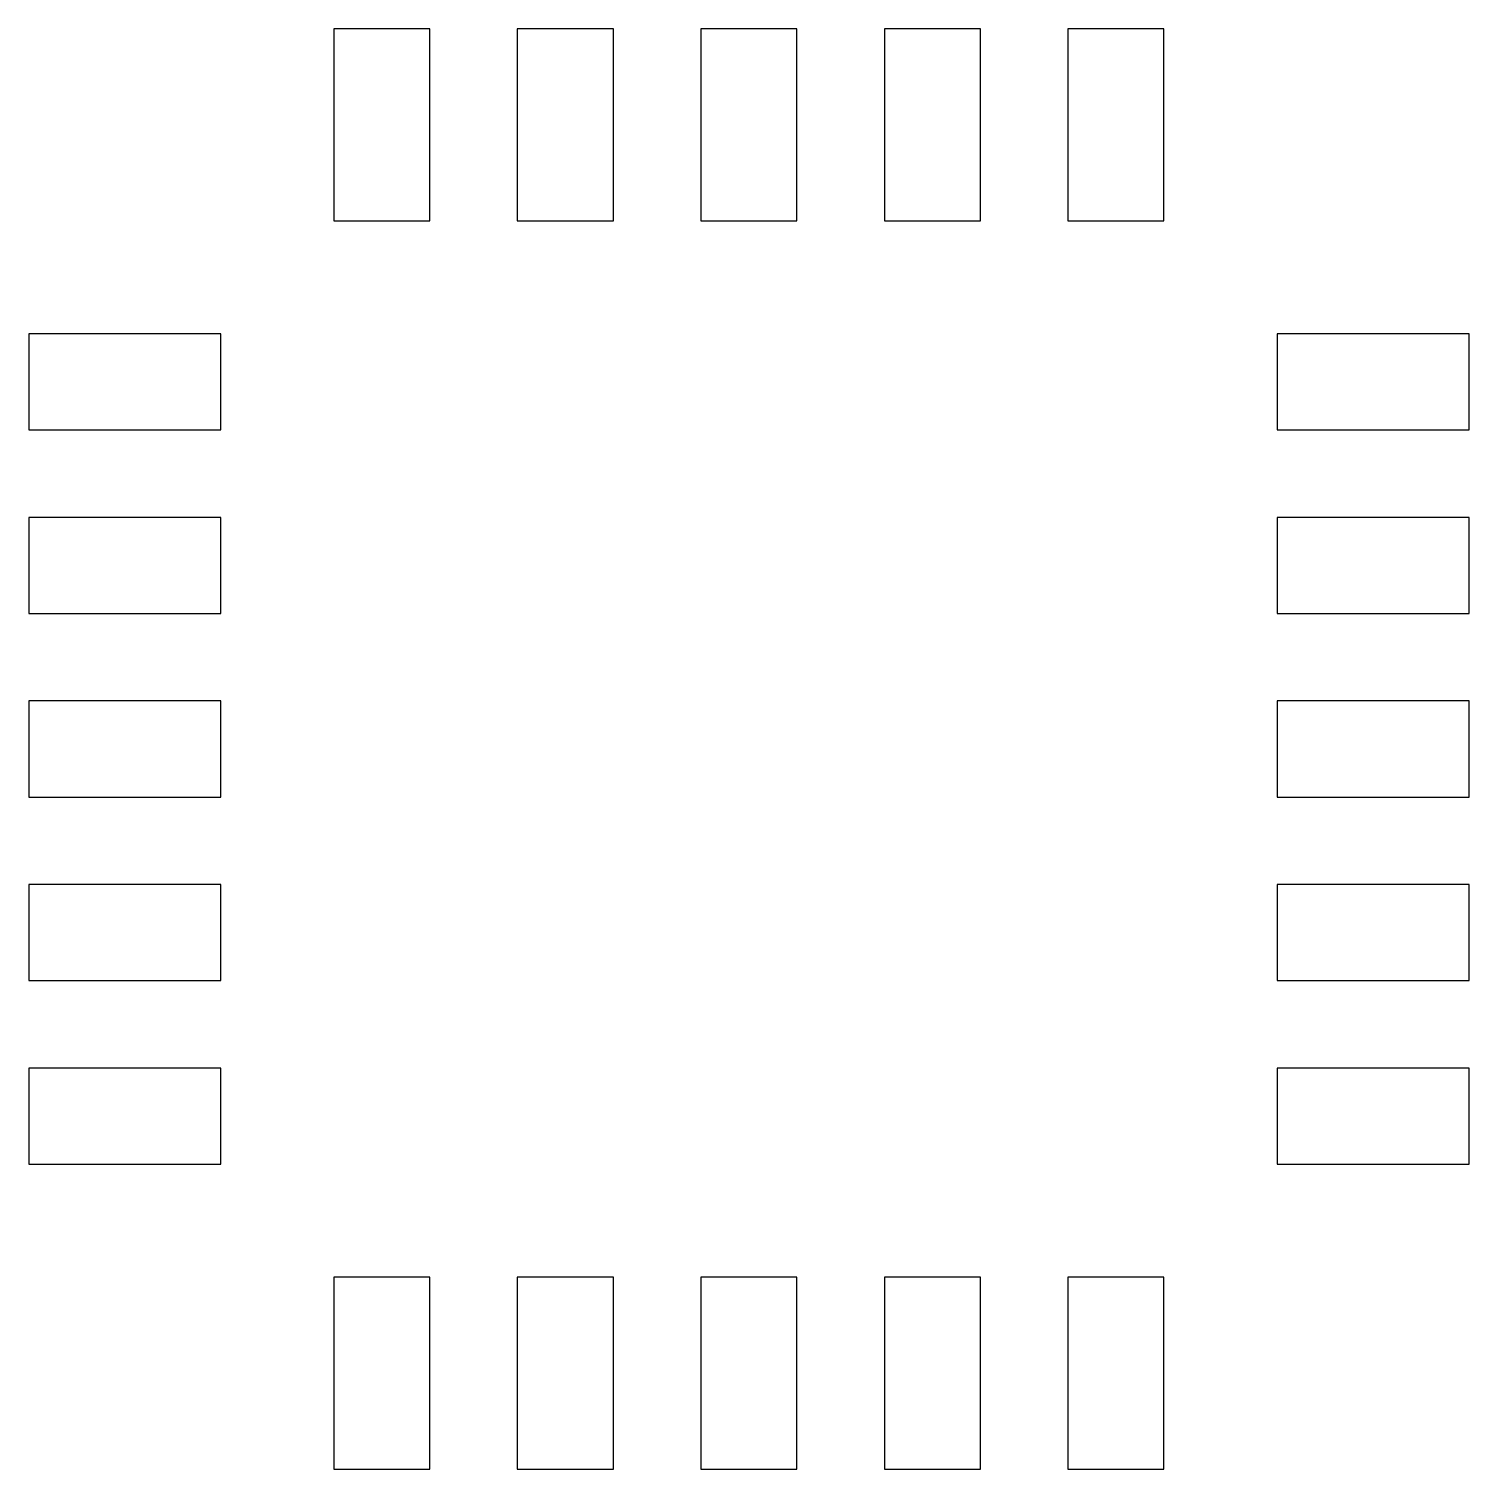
# Model space of a CAD drawing. Extents: x 17 to 109.7, y 10.7 to 103.5.
import ezdxf

# ---------------------------------------------------------------- set-up
doc = ezdxf.new("R2010")
doc.units = 0
doc.layers.add('Feet', color=7, linetype='CONTINUOUS')

msp = doc.modelspace()

# ---------------------------------------------------------------- linework, layer by layer
at = {"layer": 'Feet', "color": 7}
for points in [[(42.8036, 103.49058), (36.62, 103.49058), (36.62, 91.12339), (42.8036, 91.12339), (42.8036, 103.49058), (42.8036, 103.49058)], [(54.62169, 103.49058), (48.43809, 103.49058), (48.43809, 91.12339), (54.62169, 91.12339), (54.62169, 103.49058), (54.62169, 103.49058)], [(66.44225, 103.49058), (60.25865, 103.49058), (60.25865, 91.12339), (66.44225, 91.12339), (66.44225, 103.49058), (66.44225, 103.49058)], [(78.26034, 103.49058), (72.07674, 103.49058), (72.07674, 91.12339), (78.26034, 91.12339), (78.26034, 103.49058), (78.26034, 103.49058)], [(90.07843, 103.49058), (83.89483, 103.49058), (83.89483, 91.12339), (90.07843, 91.12339), (90.07843, 103.49058), (90.07843, 103.49058)], [(16.9809, 77.66046), (29.34809, 77.66046), (29.34809, 83.84406), (16.9809, 83.84406), (16.9809, 77.66046), (16.9809, 77.66046), (16.9809, 77.66046)], [(97.36765, 77.66046), (109.73484, 77.66046), (109.73484, 83.84406), (97.36765, 83.84406), (97.36765, 77.66046), (97.36765, 77.66046), (97.36765, 77.66046)], [(16.9809, 65.8399), (29.34809, 65.8399), (29.34809, 72.0235), (16.9809, 72.0235), (16.9809, 65.8399), (16.9809, 65.8399)], [(97.36765, 65.8399), (109.73484, 65.8399), (109.73484, 72.0235), (97.36765, 72.0235), (97.36765, 65.8399), (97.36765, 65.8399)], [(16.9809, 54.02181), (29.34809, 54.02181), (29.34809, 60.20541), (16.9809, 60.20541), (16.9809, 54.02181), (16.9809, 54.02181)], [(97.36765, 54.02181), (109.73484, 54.02181), (109.73484, 60.20541), (97.36765, 60.20541), (97.36765, 54.02181), (97.36765, 54.02181)], [(16.9809, 42.20372), (29.34809, 42.20372), (29.34809, 48.38732), (16.9809, 48.38732), (16.9809, 42.20372), (16.9809, 42.20372)], [(97.36765, 42.20372), (109.73484, 42.20372), (109.73484, 48.38732), (97.36765, 48.38732), (97.36765, 42.20372), (97.36765, 42.20372)], [(16.9809, 30.38315), (29.34809, 30.38315), (29.34809, 36.56675), (16.9809, 36.56675), (16.9809, 30.38315), (16.9809, 30.38315)], [(97.36765, 30.38315), (109.73484, 30.38315), (109.73484, 36.56675), (97.36765, 36.56675), (97.36765, 30.38315), (97.36765, 30.38315)], [(42.8036, 23.10383), (36.62, 23.10383), (36.62, 10.73664), (42.8036, 10.73664), (42.8036, 23.10383), (42.8036, 23.10383)], [(54.62169, 23.10383), (48.43809, 23.10383), (48.43809, 10.73664), (54.62169, 10.73664), (54.62169, 23.10383), (54.62169, 23.10383)], [(66.44225, 23.10383), (60.25865, 23.10383), (60.25865, 10.73664), (66.44225, 10.73664), (66.44225, 23.10383), (66.44225, 23.10383)], [(78.26034, 23.10383), (72.07674, 23.10383), (72.07674, 10.73664), (78.26034, 10.73664), (78.26034, 23.10383), (78.26034, 23.10383)], [(90.07843, 23.10383), (83.89483, 23.10383), (83.89483, 10.73664), (90.07843, 10.73664), (90.07843, 23.10383), (90.07843, 23.10383)]]:
    msp.add_lwpolyline(points, close=True, dxfattribs=at)

doc.saveas('drawing.dxf')
